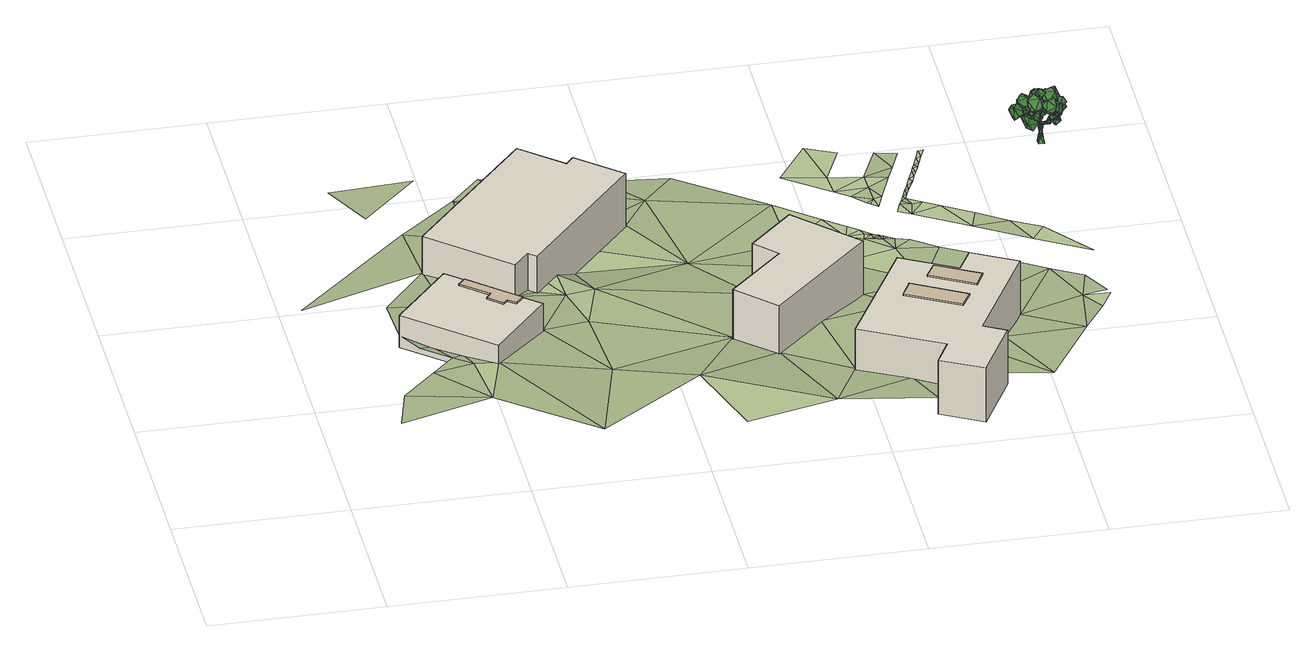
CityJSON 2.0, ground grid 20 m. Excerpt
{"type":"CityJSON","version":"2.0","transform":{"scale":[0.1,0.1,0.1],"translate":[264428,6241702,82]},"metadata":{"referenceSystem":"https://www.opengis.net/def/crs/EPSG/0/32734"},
"CityObjects":{
"building1":{"type":"Building","attributes":{"address":"11 Beatty Road University Estate Cape Town","building":"house","building:levels":1,"building_height":4.1,"roof_height":93,"ground_height":87.8,"plus_code":"4FRW3F62+HH3"},"children":["building1-1"],"geometry":[{"type":"Solid","lod":"1","boundaries":[[[[0,1,2,3]],[[1,4,5,2]],[[4,6,7,5]],[[6,0,3,7]],[[3,2,5,7]],[[6,4,1,0]]]]}]},
"building1-1":{"type":"BuildingInstallation","parents":["building1"],"geometry":[{"type":"Solid","lod":"1","boundaries":[[[[8,9,10,11]],[[9,12,13,10]],[[12,14,15,13]],[[14,16,17,15]],[[16,18,19,17]],[[18,20,21,19]],[[20,22,23,21]],[[22,8,11,23]],[[11,10,13,15,17,19,21,23]],[[22,20,18,16,14,12,9,8]]]]}]},
"building2":{"type":"Building","attributes":{"address":"20 Rhodes Avenue University Estate Cape Town","building":"house","building:levels":2,"building_height":6.9,"roof_height":92.8,"ground_height":85.2,"plus_code":"4FRW3F62+JJF"},"geometry":[{"type":"Solid","lod":"1","boundaries":[[[[24,25,26,27]],[[25,28,29,26]],[[28,30,31,29]],[[30,32,33,31]],[[32,34,35,33]],[[34,36,37,35]],[[36,38,39,37]],[[38,24,27,39]],[[27,26,29,31,33,35,37,39]],[[38,36,34,32,30,28,25,24]]]]}]},
"building3":{"type":"Building","attributes":{"address":"30 Rhodes Avenue University Estate Cape Town","building":"house","building:levels":2,"building_height":6.9,"roof_height":92.6,"ground_height":84.9,"plus_code":"4FRW3F62+HP4"},"geometry":[{"type":"Solid","lod":"1","boundaries":[[[[40,41,42,43]],[[41,44,45,42]],[[44,46,47,45]],[[46,48,49,47]],[[48,50,51,49]],[[50,40,43,51]],[[43,42,45,47,49,51]],[[50,48,46,44,41,40]]]]}]},
"building4":{"type":"Building","attributes":{"address":"32 Rhodes Avenue University Estate Cape Town","building":"house","building:levels":2,"building_height":6.9,"roof_height":92.8,"ground_height":84.8,"plus_code":"4FRW3F62+GQG"},"children":["building4-1","building4-2"],"geometry":[{"type":"Solid","lod":"1","boundaries":[[[[52,53,54,55]],[[53,56,57,54]],[[56,58,59,57]],[[58,60,61,59]],[[60,62,63,61]],[[62,64,65,63]],[[64,66,67,65]],[[66,68,69,67]],[[68,70,71,69]],[[70,52,55,71]],[[55,54,57,59,61,63,65,67,69,71]],[[70,68,66,64,62,60,58,56,53,52]]]]}]},
"building4-1":{"type":"BuildingInstallation","parents":["building4"],"geometry":[{"type":"Solid","lod":"1","boundaries":[[[[72,73,74,75]],[[73,76,77,74]],[[76,78,79,77]],[[78,72,75,79]],[[75,74,77,79]],[[78,76,73,72]]]]}]},
"building4-2":{"type":"BuildingInstallation","parents":["building4"],"geometry":[{"type":"Solid","lod":"1","boundaries":[[[[80,81,82,83]],[[81,84,85,82]],[[84,86,87,85]],[[86,80,83,87]],[[83,82,85,87]],[[86,84,81,80]]]]}]},
"tree1":{"type":"SolitaryVegetationObject","attributes":{"type":"broadleaf","group":"standard","width":0.9,"height":2.3,"footprint":[264516.14,6241760.47],"ground_height":82.63},"geometry":[{"type":"MultiSurface","lod":"2","boundaries":[[[88,89,90]],[[91,92,93]],[[88,94,95]],[[96,97,94]],[[97,98,99]],[[91,100,101]],[[90,96,88]],[[102,103,96]],[[103,104,98]],[[105,106,107]],[[90,108,102]],[[108,109,102]],[[110,104,109]],[[111,112,113]],[[95,108,89]],[[110,114,97]],[[97,111,110]],[[99,115,111]],[[116,117,118]],[[113,119,120]],[[121,122,123]],[[93,124,125]],[[126,127,128]],[[122,129,123]],[[116,126,122]],[[119,129,117]],[[129,130,117]],[[117,127,118]],[[129,128,131]],[[128,132,131]],[[127,133,128]],[[134,135,136]],[[99,134,137]],[[99,100,91]],[[98,101,134]],[[138,139,140]],[[137,136,141]],[[100,141,138]],[[100,135,101]],[[138,142,135]],[[135,143,136]],[[141,143,139]],[[139,144,145]],[[139,145,140]],[[140,144,142]],[[146,147,148]],[[107,149,150]],[[151,149,146]],[[105,146,152]],[[98,105,120]],[[98,150,151]],[[104,107,150]],[[120,107,113]],[[148,153,154]],[[152,155,106]],[[106,147,149]],[[152,148,156]],[[154,157,158]],[[156,159,155]],[[147,159,153]],[[148,160,156]],[[157,161,158]],[[160,162,159]],[[159,157,153]],[[160,158,161]],[[163,164,165]],[[110,165,164]],[[97,163,94]],[[108,163,165]],[[166,167,168]],[[121,169,170]],[[121,116,122]],[[171,120,119]],[[121,124,172]],[[170,166,168]],[[115,125,166]],[[173,174,175]],[[166,176,177]],[[168,173,124]],[[125,173,176]],[[173,178,176]],[[177,178,174]],[[170,112,115]],[[170,169,112]],[[169,113,112]],[[93,171,172]],[[93,92,171]],[[92,120,171]],[[88,95,89]],[[88,96,94]],[[96,103,97]],[[97,103,98]],[[101,120,92]],[[92,91,101]],[[90,102,96]],[[102,109,103]],[[103,109,104]],[[105,152,106]],[[90,89,108]],[[108,110,109]],[[110,111,104]],[[113,104,111]],[[111,115,112]],[[95,94,108]],[[110,164,114]],[[97,99,111]],[[99,91,115]],[[116,119,117]],[[113,123,119]],[[123,113,169]],[[169,121,123]],[[125,91,93]],[[93,172,124]],[[126,118,127]],[[122,126,129]],[[116,118,126]],[[119,123,129]],[[127,130,132]],[[129,131,130]],[[117,130,127]],[[129,126,128]],[[128,133,132]],[[127,132,133]],[[130,131,132]],[[134,101,135]],[[99,98,134]],[[99,137,100]],[[98,120,101]],[[138,141,139]],[[137,134,136]],[[100,137,141]],[[100,138,135]],[[143,142,144]],[[138,140,142]],[[135,142,143]],[[141,136,143]],[[139,143,144]],[[140,145,144]],[[146,149,147]],[[107,106,149]],[[151,150,149]],[[105,151,146]],[[98,151,105]],[[98,104,150]],[[104,113,107]],[[120,105,107]],[[148,147,153]],[[152,156,155]],[[106,155,147]],[[152,146,148]],[[154,153,157]],[[156,160,159]],[[147,155,159]],[[148,154,160]],[[157,162,161]],[[160,161,162]],[[159,162,157]],[[160,154,158]],[[163,114,164]],[[110,108,165]],[[97,114,163]],[[108,94,163]],[[166,177,167]],[[121,172,116]],[[116,172,119]],[[172,171,119]],[[121,168,124]],[[168,121,170]],[[170,115,166]],[[115,91,125]],[[173,167,174]],[[166,125,176]],[[168,167,173]],[[125,124,173]],[[174,178,175]],[[173,175,178]],[[167,177,174]],[[177,176,178]],[[179,180,181]],[[182,183,184]],[[185,186,187]],[[179,181,187]],[[188,189,190]],[[191,192,193]],[[194,195,196]],[[188,190,196]],[[197,198,199]],[[200,201,202]],[[203,204,205]],[[197,199,205]],[[206,207,208]],[[209,210,211]],[[212,213,214]],[[206,208,214]],[[215,216,217]],[[218,219,220]],[[221,222,223]],[[215,217,223]],[[224,225,226]],[[227,228,229]],[[230,231,232]],[[224,226,232]],[[233,234,235]],[[236,237,238]],[[239,240,241]],[[233,235,241]],[[242,243,244]],[[245,246,247]],[[248,249,250]],[[242,244,250]],[[251,252,253]],[[254,255,256]],[[257,258,259]],[[251,253,259]],[[260,261,262]],[[263,264,265]],[[266,267,268]],[[260,262,268]],[[269,270,271]],[[272,273,274]],[[275,276,277]],[[269,271,277]],[[278,279,280]],[[281,282,283]],[[284,285,286]],[[278,280,286]],[[287,288,289]],[[290,291,292]],[[293,294,295]],[[287,289,295]],[[296,297,298]],[[299,300,301]],[[302,303,304]],[[296,298,304]],[[305,306,307]],[[308,309,310]],[[311,312,313]],[[305,307,313]],[[314,315,316]],[[317,318,319]],[[320,321,322]],[[314,316,322]],[[323,324,325]],[[326,327,328]],[[329,330,331]],[[323,325,331]],[[332,333,334]],[[335,336,337]],[[338,339,340]],[[332,334,340]],[[341,342,343]],[[344,345,346]],[[347,348,349]],[[341,343,349]],[[350,351,352]],[[353,354,355]],[[356,357,358]],[[350,352,358]],[[359,360,361]],[[362,363,364]],[[365,366,367]],[[359,361,367]],[[368,369,370]],[[371,372,373]],[[374,375,376]],[[368,370,376]],[[377,378,379]],[[380,381,382]],[[383,384,385]],[[377,379,385]],[[386,387,388]],[[389,390,391]],[[392,393,394]],[[386,388,394]],[[395,396,397]],[[398,399,400]],[[401,402,403]],[[395,397,403]],[[404,405,406]],[[407,408,409]],[[410,411,412]],[[404,406,412]],[[413,414,415]],[[416,417,418]],[[419,420,421]],[[413,415,421]],[[422,423,424]],[[425,426,427]],[[428,429,430]],[[422,424,430]],[[431,432,433]],[[434,435,436]],[[437,438,439]],[[431,433,439]],[[440,441,442]],[[443,444,445]],[[446,447,448]],[[440,442,448]],[[449,450,451]],[[452,453,454]],[[455,456,457]],[[449,451,457]],[[458,459,460]],[[461,462,463]],[[464,465,466]],[[458,460,466]],[[467,468,469]],[[470,471,472]],[[473,474,475]],[[467,469,475]],[[476,477,478]],[[236,479,480]],[[481,482,483]],[[476,478,483]],[[484,485,486]],[[487,488,489]],[[490,491,492]],[[484,486,492]],[[493,494,495]],[[496,497,498]],[[499,500,501]],[[493,495,501]],[[501,498,499]],[[501,495,498]],[[495,496,498]],[[501,494,493]],[[501,500,494]],[[500,502,494]],[[498,500,499]],[[498,497,500]],[[497,502,500]],[[495,497,496]],[[495,494,497]],[[494,502,497]],[[492,489,490]],[[492,486,489]],[[486,487,489]],[[492,485,484]],[[492,491,485]],[[491,503,485]],[[489,491,490]],[[489,488,491]],[[488,503,491]],[[486,488,487]],[[486,485,488]],[[485,503,488]],[[483,480,481]],[[483,478,480]],[[478,236,480]],[[483,477,476]],[[483,482,477]],[[482,504,477]],[[480,482,481]],[[480,479,482]],[[479,504,482]],[[478,479,236]],[[478,477,479]],[[477,504,479]],[[475,472,473]],[[475,469,472]],[[469,470,472]],[[475,468,467]],[[475,474,468]],[[474,505,468]],[[472,474,473]],[[472,471,474]],[[471,505,474]],[[469,471,470]],[[469,468,471]],[[468,505,471]],[[466,463,464]],[[466,460,463]],[[460,461,463]],[[466,459,458]],[[466,465,459]],[[465,506,459]],[[463,465,464]],[[463,462,465]],[[462,506,465]],[[460,462,461]],[[460,459,462]],[[459,506,462]],[[457,454,455]],[[457,451,454]],[[451,452,454]],[[457,450,449]],[[457,456,450]],[[456,507,450]],[[454,456,455]],[[454,453,456]],[[453,507,456]],[[451,453,452]],[[451,450,453]],[[450,507,453]],[[448,445,446]],[[448,442,445]],[[442,443,445]],[[448,441,440]],[[448,447,441]],[[447,508,441]],[[445,447,446]],[[445,444,447]],[[444,508,447]],[[442,444,443]],[[442,441,444]],[[441,508,444]],[[439,436,437]],[[439,433,436]],[[433,434,436]],[[439,432,431]],[[439,438,432]],[[438,509,432]],[[436,438,437]],[[436,435,438]],[[435,509,438]],[[433,435,434]],[[433,432,435]],[[432,509,435]],[[430,427,428]],[[430,424,427]],[[424,425,427]],[[430,423,422]],[[430,429,423]],[[429,510,423]],[[427,429,428]],[[427,426,429]],[[426,510,429]],[[424,426,425]],[[424,423,426]],[[423,510,426]],[[421,418,419]],[[421,415,418]],[[415,416,418]],[[421,414,413]],[[421,420,414]],[[420,511,414]],[[418,420,419]],[[418,417,420]],[[417,511,420]],[[415,417,416]],[[415,414,417]],[[414,511,417]],[[412,409,410]],[[412,406,409]],[[406,407,409]],[[412,405,404]],[[412,411,405]],[[411,512,405]],[[409,411,410]],[[409,408,411]],[[408,512,411]],[[406,408,407]],[[406,405,408]],[[405,512,408]],[[403,400,401]],[[403,397,400]],[[397,398,400]],[[403,396,395]],[[403,402,396]],[[402,513,396]],[[400,402,401]],[[400,399,402]],[[399,513,402]],[[397,399,398]],[[397,396,399]],[[396,513,399]],[[394,391,392]],[[394,388,391]],[[388,389,391]],[[394,387,386]],[[394,393,387]],[[393,514,387]],[[391,393,392]],[[391,390,393]],[[390,514,393]],[[388,390,389]],[[388,387,390]],[[387,514,390]],[[385,382,383]],[[385,379,382]],[[379,380,382]],[[385,378,377]],[[385,384,378]],[[384,515,378]],[[382,384,383]],[[382,381,384]],[[381,515,384]],[[379,381,380]],[[379,378,381]],[[378,515,381]],[[376,373,374]],[[376,370,373]],[[370,371,373]],[[376,369,368]],[[376,375,369]],[[375,516,369]],[[373,375,374]],[[373,372,375]],[[372,516,375]],[[370,372,371]],[[370,369,372]],[[369,516,372]],[[367,364,365]],[[367,361,364]],[[361,362,364]],[[367,360,359]],[[367,366,360]],[[366,517,360]],[[364,366,365]],[[364,363,366]],[[363,517,366]],[[361,363,362]],[[361,360,363]],[[360,517,363]],[[358,355,356]],[[358,352,355]],[[352,353,355]],[[358,351,350]],[[358,357,351]],[[357,518,351]],[[355,357,356]],[[355,354,357]],[[354,518,357]],[[352,354,353]],[[352,351,354]],[[351,518,354]],[[349,346,347]],[[349,343,346]],[[343,344,346]],[[349,342,341]],[[349,348,342]],[[348,519,342]],[[346,348,347]],[[346,345,348]],[[345,519,348]],[[343,345,344]],[[343,342,345]],[[342,519,345]],[[340,337,338]],[[340,334,337]],[[334,335,337]],[[340,333,332]],[[340,339,333]],[[339,520,333]],[[337,339,338]],[[337,336,339]],[[336,520,339]],[[334,336,335]],[[334,333,336]],[[333,520,336]],[[331,328,329]],[[331,325,328]],[[325,326,328]],[[331,324,323]],[[331,330,324]],[[330,521,324]],[[328,330,329]],[[328,327,330]],[[327,521,330]],[[325,327,326]],[[325,324,327]],[[324,521,327]],[[322,319,320]],[[322,316,319]],[[316,317,319]],[[322,315,314]],[[322,321,315]],[[321,522,315]],[[319,321,320]],[[319,318,321]],[[318,522,321]],[[316,318,317]],[[316,315,318]],[[315,522,318]],[[313,310,311]],[[313,307,310]],[[307,308,310]],[[313,306,305]],[[313,312,306]],[[312,523,306]],[[310,312,311]],[[310,309,312]],[[309,523,312]],[[307,309,308]],[[307,306,309]],[[306,523,309]],[[304,301,302]],[[304,298,301]],[[298,299,301]],[[304,297,296]],[[304,303,297]],[[303,524,297]],[[301,303,302]],[[301,300,303]],[[300,524,303]],[[298,300,299]],[[298,297,300]],[[297,524,300]],[[295,292,293]],[[295,289,292]],[[289,290,292]],[[295,288,287]],[[295,294,288]],[[294,525,288]],[[292,294,293]],[[292,291,294]],[[291,525,294]],[[289,291,290]],[[289,288,291]],[[288,525,291]],[[286,283,284]],[[286,280,283]],[[280,281,283]],[[286,279,278]],[[286,285,279]],[[285,526,279]],[[283,285,284]],[[283,282,285]],[[282,526,285]],[[280,282,281]],[[280,279,282]],[[279,526,282]],[[277,274,275]],[[277,271,274]],[[271,272,274]],[[277,270,269]],[[277,276,270]],[[276,527,270]],[[274,276,275]],[[274,273,276]],[[273,527,276]],[[271,273,272]],[[271,270,273]],[[270,527,273]],[[268,265,266]],[[268,262,265]],[[262,263,265]],[[268,261,260]],[[268,267,261]],[[267,528,261]],[[265,267,266]],[[265,264,267]],[[264,528,267]],[[262,264,263]],[[262,261,264]],[[261,528,264]],[[259,256,257]],[[259,253,256]],[[253,254,256]],[[259,252,251]],[[259,258,252]],[[258,529,252]],[[256,258,257]],[[256,255,258]],[[255,529,258]],[[253,255,254]],[[253,252,255]],[[252,529,255]],[[250,247,248]],[[250,244,247]],[[244,245,247]],[[250,243,242]],[[250,249,243]],[[249,530,243]],[[247,249,248]],[[247,246,249]],[[246,530,249]],[[244,246,245]],[[244,243,246]],[[243,530,246]],[[241,238,239]],[[241,235,238]],[[235,236,238]],[[241,234,233]],[[241,240,234]],[[240,531,234]],[[238,240,239]],[[238,237,240]],[[237,531,240]],[[235,237,236]],[[235,234,237]],[[234,531,237]],[[232,229,230]],[[232,226,229]],[[226,227,229]],[[232,225,224]],[[232,231,225]],[[231,532,225]],[[229,231,230]],[[229,228,231]],[[228,532,231]],[[226,228,227]],[[226,225,228]],[[225,532,228]],[[223,220,221]],[[223,217,220]],[[217,218,220]],[[223,216,215]],[[223,222,216]],[[222,533,216]],[[220,222,221]],[[220,219,222]],[[219,533,222]],[[217,219,218]],[[217,216,219]],[[216,533,219]],[[214,211,212]],[[214,208,211]],[[208,209,211]],[[214,207,206]],[[214,213,207]],[[213,534,207]],[[211,213,212]],[[211,210,213]],[[210,534,213]],[[208,210,209]],[[208,207,210]],[[207,534,210]],[[205,202,203]],[[205,199,202]],[[199,200,202]],[[205,198,197]],[[205,204,198]],[[204,535,198]],[[202,204,203]],[[202,201,204]],[[201,535,204]],[[199,201,200]],[[199,198,201]],[[198,535,201]],[[196,193,194]],[[196,190,193]],[[190,191,193]],[[196,189,188]],[[196,195,189]],[[195,536,189]],[[193,195,194]],[[193,192,195]],[[192,536,195]],[[190,192,191]],[[190,189,192]],[[189,536,192]],[[187,184,185]],[[187,181,184]],[[181,182,184]],[[187,180,179]],[[187,186,180]],[[186,537,180]],[[184,186,185]],[[184,183,186]],[[183,537,186]],[[181,183,182]],[[181,180,183]],[[180,537,183]]]}]},
"terrain1":{"type":"TINRelief","geometry":[{"type":"CompositeSurface","lod":"1","boundaries":[[[538,539,540]],[[540,539,541]],[[542,543,544]],[[545,544,543]],[[546,541,539]],[[546,545,541]],[[545,547,544]],[[542,0,548]],[[546,547,545]],[[549,546,539]],[[550,551,552]],[[546,549,547]],[[550,548,0]],[[549,539,553]],[[550,0,554]],[[554,0,555]],[[553,556,549]],[[557,558,559]],[[555,0,560]],[[561,551,550]],[[549,556,560]],[[561,562,551]],[[560,563,555]],[[564,565,555]],[[556,566,560]],[[555,563,564]],[[553,567,556]],[[566,563,560]],[[568,564,563]],[[562,561,569]],[[568,563,570]],[[563,566,571]],[[563,571,570]],[[572,570,571]],[[569,573,562]],[[562,573,574]],[[566,556,575]],[[575,571,566]],[[575,556,567]],[[573,576,574]],[[577,572,571]],[[576,573,578]],[[578,579,580]],[[581,567,582]],[[578,580,583]],[[579,584,580]],[[578,583,576]],[[572,577,585]],[[583,580,584]],[[586,583,584]],[[587,575,567]],[[588,571,575]],[[581,587,567]],[[577,571,588]],[[576,583,589]],[[590,585,577]],[[591,583,586]],[[590,591,586]],[[583,591,589]],[[590,577,591]],[[587,581,592]],[[575,593,588]],[[594,589,591]],[[587,592,595]],[[596,577,588]],[[592,581,597]],[[598,591,577]],[[581,599,597]],[[577,596,600]],[[598,594,591]],[[577,600,598]],[[595,592,601]],[[599,602,597]],[[601,41,595]],[[596,603,600]],[[596,41,603]],[[604,598,600]],[[605,600,603]],[[605,604,600]],[[606,603,41]],[[41,601,606]],[[605,603,607]],[[604,605,608]],[[609,610,611]],[[612,607,603]],[[608,605,613]],[[614,605,607]],[[606,612,603]],[[615,601,616]],[[605,614,613]],[[601,615,606]],[[607,617,614]],[[618,619,620]],[[617,607,621]],[[614,622,613]],[[623,621,607]],[[622,614,617]],[[624,619,618]],[[625,611,610]],[[607,612,623]],[[621,626,617]],[[622,617,627]],[[627,617,626]],[[628,626,621]],[[623,628,621]],[[626,628,629]],[[630,629,628]],[[623,631,628]],[[630,628,631]],[[623,632,631]],[[612,633,623]],[[634,611,625]],[[633,632,623]],[[635,633,612]],[[636,620,637]],[[638,618,620]],[[612,606,639]],[[618,640,624]],[[641,642,637]],[[641,643,642]],[[636,638,620]],[[612,639,635]],[[642,636,637]],[[644,642,643]],[[644,645,642]],[[606,615,646]],[[645,636,642]],[[646,639,606]],[[634,625,647]],[[648,636,645]],[[648,638,636]],[[649,650,651]],[[651,650,652]],[[634,647,52]],[[651,652,653]],[[654,655,653]],[[652,654,653]],[[648,656,638]],[[657,655,654]],[[650,658,652]],[[655,657,659]],[[615,52,660]],[[656,661,638]],[[658,654,652]],[[659,657,662]],[[650,663,658]],[[662,664,659]],[[646,615,660]],[[664,662,665]],[[663,650,666]],[[665,667,664]],[[661,656,668]],[[667,665,669]],[[669,670,667]],[[670,669,671]],[[647,672,52]],[[671,673,670]],[[663,666,674]],[[673,671,675]],[[675,676,673]],[[676,675,677]],[[660,52,672]],[[677,678,676]],[[678,677,679]],[[679,680,678]],[[666,681,674]],[[679,682,680]],[[647,683,672]],[[684,681,666]],[[660,672,685]],[[672,683,686]],[[681,684,687]],[[688,685,672]],[[689,687,684]]]}]}
},
"vertices":[
[164,307,58],[100,233,58],[100,233,99],[164,307,99],[194,152,58],[194,152,99],[258,226,58],[258,226,99],
[183,287,100],[175,278,100],[175,278,102],[183,287,102],[205,252,100],[205,252,102],[199,245,100],[199,245,102],[215,231,100],[215,231,102],[220,236,100],[220,236,102],[229,229,100],[229,229,102],[238,239,100],[238,239,102],
[291,537,32],[155,382,32],[155,382,101],[291,537,101],[243,305,32],[243,305,101],[261,326,32],[261,326,101],[270,318,32],[270,318,101],[397,464,32],[397,464,101],[347,507,32],[347,507,101],[338,496,32],[338,496,101],
[509,172,29],[624,284,29],[624,284,98],[509,172,98],[556,352,29],[556,352,98],[505,302,29],[505,302,98],[530,277,29],[530,277,98],[466,215,29],[466,215,98],
[784,212,28],[733,240,28],[733,240,97],[784,212,97],[717,211,28],[717,211,97],[654,245,28],[654,245,97],[581,112,28],[581,112,97],[673,62,28],[673,62,97],[657,32,28],[657,32,97],[705,6,28],[705,6,97],[743,77,28],[743,77,97],[718,91,28],[718,91,97],
[689,218,98],[678,199,98],[678,199,100],[689,218,100],[728,172,98],[728,172,100],[738,191,98],[738,191,100],
[656,187,98],[645,167,98],[645,167,100],[656,187,100],[705,134,98],[705,134,100],[716,153,98],[716,153,100],
[885,588,6],[878,581,6],[878,588,6],[883,584,31],[882,586,31],[883,584,32],[884,584,12],[885,581,6],[883,589,12],[883,586,18],[882,587,27],[883,584,27],[889,587,32],[889,588,31],[879,588,12],[882,588,18],[879,587,24],[881,590,30],[879,595,34],[880,590,29],[880,584,12],[880,587,18],[880,585,19],[881,584,24],[880,584,30],[880,585,30],[882,584,18],[881,583,30],[878,585,38],[872,586,46],[872,585,47],[877,586,38],[881,586,30],[880,583,32],[877,583,38],[876,585,37],[886,579,34],[886,579,32],[872,584,46],[861,585,45],[861,584,44],[871,585,45],[861,585,44],[861,585,43],[856,585,48],[856,584,48],[890,589,30],[893,588,36],[894,589,36],[890,587,30],[893,588,37],[893,586,42],[891,586,43],[894,588,36],[891,587,43],[892,587,42],[897,588,47],[897,587,47],[881,596,32],[879,600,32],[881,601,32],[879,596,32],[880,591,27],[882,591,28],[881,595,34],[879,604,31],[881,604,31],[879,601,34],[880,601,34],[879,609,33],[880,609,33],[879,604,32],[880,604,32],[880,609,34],[879,608,34],[882,583,16],[881,583,18],[880,582,17],[885,578,32],[888,573,37],[884,578,33],[880,584,31],[881,583,31],[882,585,32],[882,584,33],[889,574,37],[890,570,42],[890,571,43],[890,573,36],[889,572,36],[891,571,42],[906,590,51],[902,583,58],[907,586,44],[902,581,39],[899,574,46],[896,587,38],[892,591,44],[888,584,51],[899,594,48],[862,590,48],[864,579,50],[857,591,42],[850,587,41],[851,577,42],[847,591,48],[850,589,55],[850,579,57],[857,592,54],[871,573,51],[875,566,43],[865,578,47],[859,575,43],[862,569,36],[856,571,50],[859,565,53],[862,558,46],[866,569,56],[893,567,71],[894,577,67],[885,565,71],[879,565,65],[880,575,61],[883,560,60],[891,561,57],[892,571,53],[894,561,64],[878,561,65],[877,566,74],[870,559,62],[864,565,61],[863,570,71],[868,570,56],[875,573,58],[875,579,67],[879,567,59],[893,576,40],[886,573,42],[895,578,46],[897,574,50],[890,570,52],[900,571,47],[898,568,42],[892,564,44],[897,572,39],[900,590,60],[906,586,61],[900,591,54],[900,588,50],[907,584,51],[896,584,51],[895,581,56],[902,577,58],[895,586,60],[865,589,48],[857,596,50],[869,591,42],[873,598,41],[866,606,42],[877,598,48],[875,597,55],[867,604,57],[871,590,54],[872,610,48],[878,619,50],[875,606,42],[882,604,41],[889,612,42],[883,600,48],[881,602,55],[888,611,57],[874,605,54],[894,588,53],[884,592,54],[897,592,46],[898,600,46],[888,605,47],[902,602,52],[900,600,60],[890,604,62],[899,592,58],[883,607,57],[891,599,58],[879,604,50],[875,597,49],[882,589,51],[870,598,56],[873,599,64],[880,591,66],[878,606,62],[869,600,56],[877,593,57],[865,598,50],[861,591,49],[868,583,50],[856,592,56],[859,593,63],[866,585,65],[863,599,62],[893,585,75],[884,587,70],[896,579,72],[898,578,64],[889,579,59],[902,584,63],[900,592,65],[892,594,59],[898,591,72],[877,617,43],[868,613,38],[881,610,46],[882,603,43],[874,600,39],[887,606,37],[885,612,32],[876,608,27],[883,617,37],[876,587,70],[881,591,71],[875,587,65],[879,586,61],[884,590,62],[880,581,63],[882,580,67],[887,584,69],[878,582,70],[882,585,52],[887,589,53],[881,585,47],[885,584,43],[890,588,44],[886,580,45],[888,578,49],[893,582,51],[884,580,52],[872,595,51],[877,599,53],[871,595,46],[875,594,43],[880,598,44],[876,589,44],[878,588,49],[883,592,50],[874,590,52],[871,600,42],[877,601,45],[869,604,41],[871,607,38],[877,609,40],[872,604,34],[875,600,34],[881,601,37],[872,598,38],[874,587,66],[880,587,68],[872,591,67],[874,596,66],[880,596,68],[874,595,61],[877,591,58],[883,591,60],[875,587,61],[874,566,55],[880,566,58],[872,570,56],[874,575,55],[880,575,58],[874,574,50],[877,570,48],[883,570,50],[875,567,50],[874,575,60],[880,575,63],[872,580,61],[874,584,60],[880,585,63],[874,584,55],[877,580,53],[883,580,55],[875,576,55],[867,565,53],[868,560,58],[871,568,54],[876,567,55],[877,563,60],[877,565,50],[875,561,49],[875,556,54],[870,562,49],[891,588,58],[892,584,63],[895,592,59],[900,591,60],[900,587,65],[901,589,56],[898,584,54],[899,580,59],[894,586,54],[869,582,61],[870,578,66],[873,586,62],[878,585,63],[879,581,68],[879,583,59],[876,578,57],[877,574,62],[872,580,57],[873,581,44],[874,577,49],[877,585,45],[882,584,45],[883,580,50],[883,582,41],[880,577,39],[881,573,44],[876,579,40],[882,576,53],[883,572,58],[886,580,54],[891,579,54],[892,575,59],[892,576,50],[890,572,48],[890,568,53],[885,574,49],[870,598,43],[870,593,48],[874,601,44],[879,601,45],[879,596,50],[879,598,40],[877,594,39],[878,589,44],[872,596,39],[893,572,49],[899,569,47],[889,570,46],[888,566,44],[894,563,42],[887,564,49],[890,564,53],[896,561,51],[891,569,53],[891,566,55],[892,562,57],[894,568,54],[897,567,52],[899,563,54],[895,566,49],[892,563,49],[893,559,51],[890,565,52],[891,564,49],[892,559,51],[894,566,48],[897,565,45],[899,560,47],[895,564,42],[892,561,42],[893,557,44],[890,563,45],[886,559,58],[888,555,60],[889,561,57],[892,560,54],[894,556,56],[890,559,51],[887,557,51],[889,552,53],[885,558,54],[878,567,57],[873,565,59],[877,570,53],[874,573,53],[869,571,55],[876,576,56],[877,574,60],[872,572,62],[879,571,59],[869,562,54],[865,560,57],[867,564,50],[864,567,50],[859,566,54],[866,570,52],[868,569,56],[864,568,60],[871,566,55],[905,583,46],[910,586,47],[902,584,49],[905,592,51],[899,589,45],[901,588,42],[906,592,42],[903,584,42],[901,580,44],[904,583,40],[900,583,48],[899,587,48],[902,590,44],[895,586,46],[894,584,42],[897,587,38],[896,581,43],[863,561,63],[863,561,58],[866,565,64],[866,569,63],[866,568,57],[862,570,64],[858,568,63],[858,567,57],[860,564,65],[862,565,54],[903,588,38],[909,592,47],[860,564,59],[869,568,60],[891,552,58],[896,556,48],[896,559,55],[899,563,45],[876,590,50],[889,569,60],[880,574,51],[875,575,68],[897,581,65],[874,557,60],[885,580,61],[885,571,57],[885,591,67],[882,605,42],[883,599,50],[893,589,50],[887,591,68],[868,605,32],[883,588,59],[874,582,58],[888,589,59],[882,603,55],[888,619,50],[859,606,50],[909,580,57],[886,567,47],[871,574,76],[889,580,58],[868,560,37],[855,572,50],[894,576,56],
[63,35,88],[173,81,79],[78,93,85],[120,142,79],[100,233,74],[116,198,76],[130,207,71],[147,172,76],[167,155,77],[160,181,73],[99,298,68],[194,152,77],[155,382,54],[152,477,44],[8,313,67],[284,16,65],[199,343,58],[243,305,61],[320,153,52],[189,602,31],[91,583,40],[121,525,39],[258,226,65],[223,459,40],[224,558,28],[299,306,55],[270,318,55],[261,326,55],[313,248,55],[410,117,56],[284,334,55],[265,507,34],[297,349,55],[331,306,59],[323,379,34],[291,537,34],[260,599,26],[466,215,36],[338,572,27],[449,381,30],[308,522,34],[338,496,35],[328,515,34],[546,35,59],[441,8,60],[349,541,34],[347,507,34],[360,421,32],[378,481,34],[509,172,38],[505,302,33],[391,574,23],[397,464,34],[430,522,26],[581,112,46],[530,277,34],[469,576,16],[566,228,37],[556,352,30],[638,81,47],[565,498,18],[657,32,49],[568,415,20],[654,245,37],[673,62,45],[617,366,20],[613,459,18],[632,420,18],[696,309,22],[650,411,18],[637,440,18],[718,91,42],[743,77,42],[737,126,39],[680,384,19],[649,430,18],[652,421,18],[733,240,30],[717,211,30],[660,417,18],[635,540,18],[586,552,17],[637,511,18],[661,413,17],[661,421,17],[670,406,19],[622,604,18],[794,74,38],[666,418,17],[663,419,17],[668,414,17],[668,417,17],[669,416,17],[673,414,17],[677,412,17],[684,407,17],[756,161,35],[699,399,19],[676,514,17],[653,498,18],[675,536,17],[728,381,17],[656,588,18],[669,485,16],[677,492,16],[672,482,16],[680,476,16],[687,495,16],[788,346,17],[850,174,28],[701,530,17],[698,462,16],[712,454,16],[703,476,16],[716,475,15],[706,482,16],[712,487,15],[709,489,16],[711,558,11],[715,496,15],[729,477,15],[714,503,15],[837,316,16],[696,585,15],[719,506,15],[746,466,15],[719,517,12],[727,524,12],[772,418,15],[724,530,12],[722,585,11],[730,534,12],[730,544,12],[734,543,12],[861,251,19],[732,551,12],[780,445,15],[738,552,12],[735,558,11],[741,561,11],[740,571,11],[746,574,11],[745,585,11],[814,425,13],[751,586,11],[878,225,19],[832,382,14],[872,296,16],[892,250,19],[848,404,14],[890,262,16],[892,346,14]
]}
